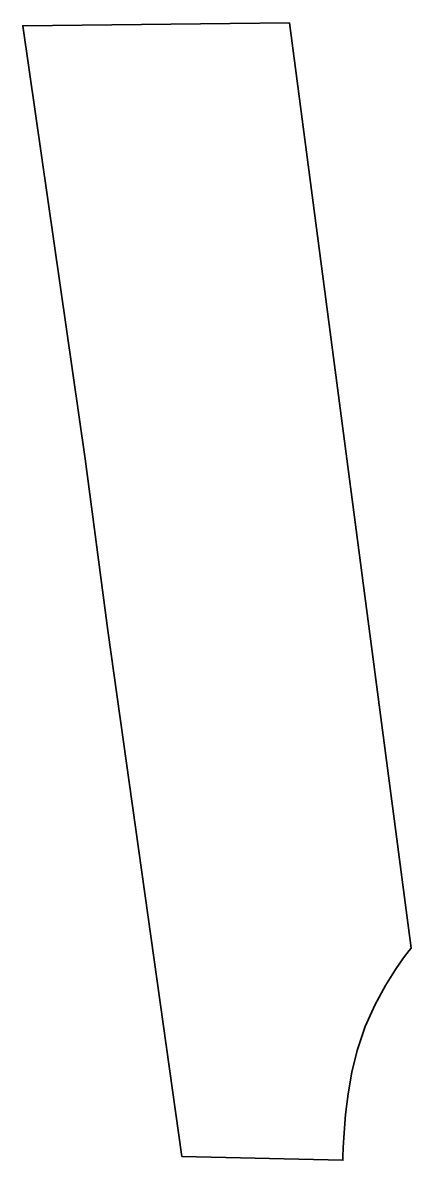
# Model space of a CAD drawing. Extents: x 0 to 903, y -2643 to 0.
import ezdxf

# ---------------------------------------------------------------- set-up
doc = ezdxf.new("R2010")
doc.units = 0
doc.linetypes.add('Solid', pattern=[0])

msp = doc.modelspace()

# ---------------------------------------------------------------- linework, layer by layer
at = {"color": 3, "linetype": 'Solid', "lineweight": 35}
msp.add_lwpolyline([(620, 0), (903, -2150), (898, -2156), (885, -2173), (866, -2200), (843, -2237), (819, -2281), (796, -2332), (777, -2388), (765, -2438), (756, -2489), (750, -2537), (747, -2579), (745, -2613), (744, -2635), (744, -2643), (370, -2634), (198, -1412), (145, -1013), (0, -7), (620, 0)], close=True, dxfattribs=at)

doc.saveas('drawing.dxf')
